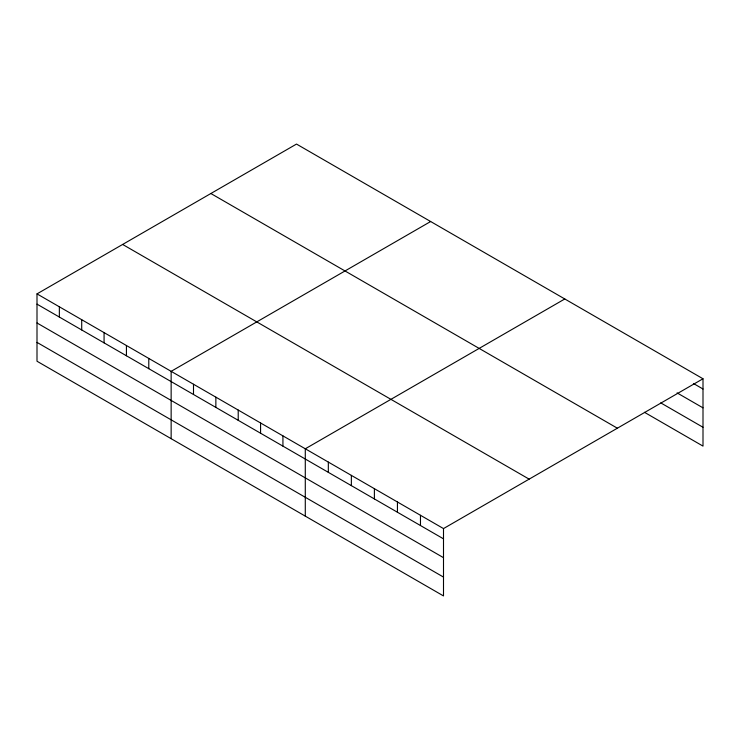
<?xml version="1.0" encoding="UTF-8"?>
<svg xmlns="http://www.w3.org/2000/svg" width="740" height="740" viewBox="0 0 740 740"><rect width="100%" height="100%" fill="white"/><g stroke="black" fill="none" stroke-linecap="round" stroke-linejoin="round"><path stroke-width="1.11" d="M443.5 557.673L443.5 528.582L37 293.891L37 361.231L443.5 595.931L443.5 557.673L37 322.982M37 293.891L296.5 144.069L703 378.769L703 446.109L644.457 412.3M430.643 221.519L171.144 371.341L171.144 438.681M564.787 298.969L305.287 448.792L305.287 516.132M443.5 528.582L703 378.769M693.399 383.468L703 389.009M677.082 392.885L703 407.851M660.765 402.884L703 427.267M210.863 193.51L617.364 428.201M122.637 244.45L529.137 479.141M37 304.14L443.5 538.831M37 342.389L443.5 577.08M420.468 515.29L420.468 525.529M397.436 501.988L397.436 512.228M374.394 488.687L374.394 498.927M351.361 475.385L351.361 485.634M328.329 462.093L328.329 472.333M282.93 435.879L282.93 446.128M260.572 422.975L260.572 433.214M238.215 410.062L238.215 420.311M215.858 397.158L215.858 407.398M193.501 384.254L193.501 394.494M148.786 358.438L148.786 368.677M126.429 345.525L126.429 355.764M104.072 332.621L104.072 342.861M81.715 319.708L81.715 329.947M59.357 306.804L59.357 317.044"/></g></svg>
